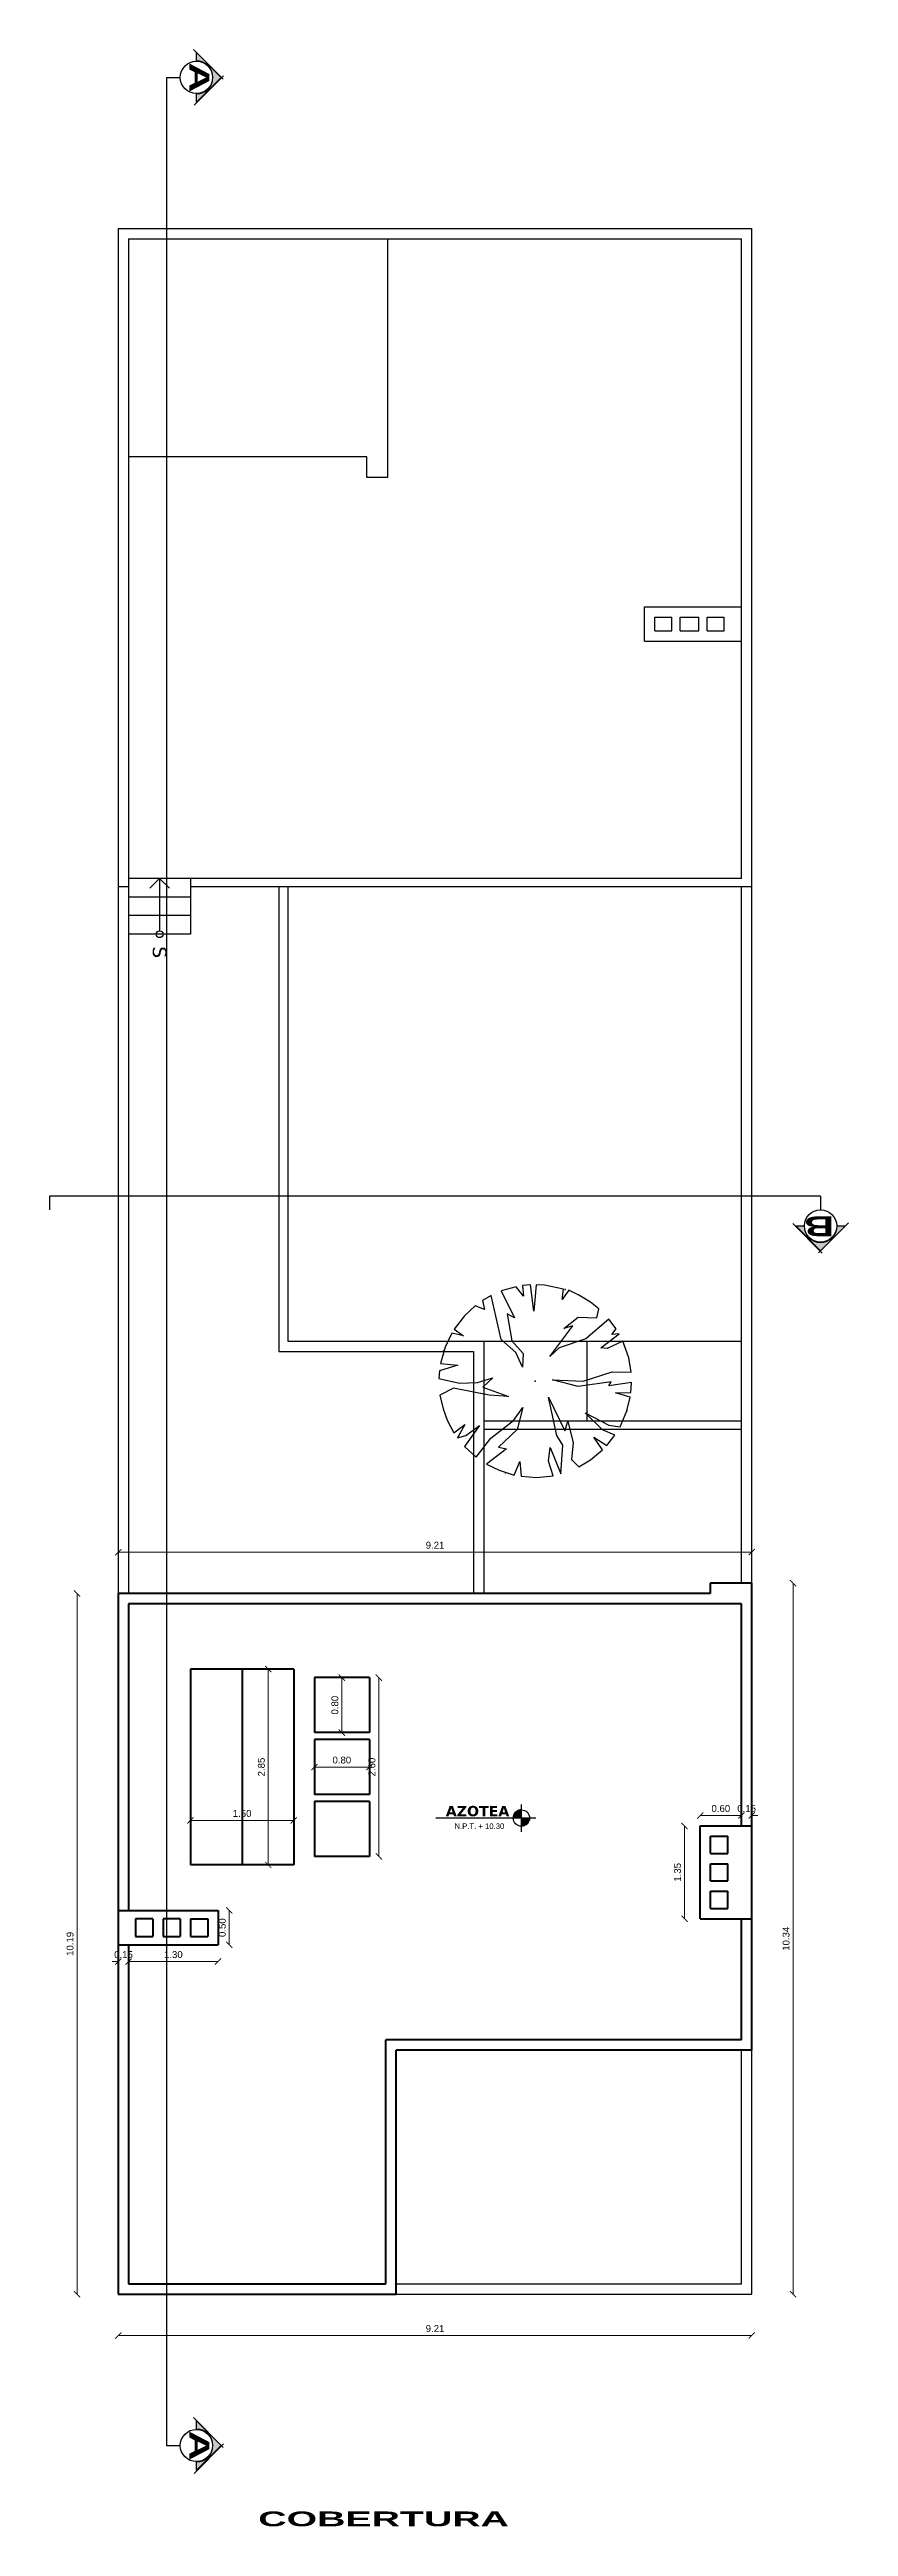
# Model space of a CAD drawing. Header units: inches. Extents: x 66.9 to 78.5, y 105.5 to 141.6.
import ezdxf
from ezdxf.enums import TextEntityAlignment as Align

# ---------------------------------------------------------------- set-up
doc = ezdxf.new("R2010")
doc.units = ezdxf.units.IN
doc.header["$MEASUREMENT"] = 0
doc.linetypes.add('CONTINUA', pattern=[0])
for name, color, linetype in [('Cotas', 60, 'Continuous'), ('Linea de corte', 30, 'Continuous'), ('Niveles', 86, 'Continuous'), ('Pared lejana', 152, 'Continuous'), ('Texto', 98, 'Continuous'), ('Vegetación', 3, 'Continuous')]:
    doc.layers.add(name, color=color, linetype=linetype)
doc.layers.add('Paredes', color=5, linetype='Continuous', lineweight=80)
doc.styles.add('SANSSERIFBOLD', font='sasb____.pfb', dxfattribs={"width": 0.85, "height": 0.6})
doc.styles.get("Standard").update_dxf_attribs({"font": 'arial.ttf'})
doc.styles.add('style1', font='arial.ttf')
doc.dimstyles.new('Cotas', dxfattribs={"dimtxt": 0.1, "dimasz": 0.09, "dimexe": 0.2, "dimexo": 0.4, "dimgap": 0.05, "dimtad": 1, "dimzin": 0, "dimdsep": 46, "dimtxsty": 'Standard', "dimblk": 'ARCHTICK', "dimcen": 0.09, "dimse1": 1, "dimse2": 1, "dimclrd": 60, "dimclre": 256, "dimadec": 0, "dimazin": 0, "dimtfac": 1, "dimtix": 1, "dimtofl": 0, "dimtmove": 1, "dimatfit": 3, "dimfxl": 0, "dimtolj": 1, "dimtzin": 0, "dimlwd": 9, "dimarcsym": 0})

# ---------------------------------------------------------------- blocks, each defined once
blk = doc.blocks.new('árbol')
at = {"layer": 'Vegetación', "linetype": 'Continuous'}
for p, q in [((103.022, 11.257), (102.78, 11.173)), ((102.78, 11.173), (102.885, 10.943)), ((103.233, 11.293), (103.022, 11.257)), ((103.228, 11.018), (103.233, 11.293)), ((103.527, 11.289), (103.382, 11.299)), ((103.382, 11.299), (103.429, 10.968)), ((103.531, 11.067), (103.527, 11.289)), ((103.594, 11.279), (103.531, 11.067)), ((103.794, 11.23), (103.594, 11.279)), ((104.026, 11.131), (103.794, 11.23)), ((102.31, 10.824), (102.213, 10.701)), ((102.44, 10.793), (102.31, 10.824)), ((102.601, 11.075), (102.458, 10.969)), ((102.458, 10.969), (102.745, 10.631)), ((102.681, 11.009), (102.601, 11.075)), ((102.879, 10.852), (102.673, 11.118)), ((102.673, 11.118), (102.681, 11.009)), ((102.885, 10.943), (102.879, 10.852)), ((103.362, 10.593), (103.228, 11.018)), ((103.429, 10.968), (103.371, 11.002)), ((103.371, 11.002), (103.439, 10.522)), ((103.822, 10.622), (104.004, 10.967)), ((104.068, 10.876), (103.822, 10.622)), ((104.004, 10.967), (104.026, 11.131)), ((104.149, 11.056), (104.068, 10.876)), ((104.297, 10.94), (104.149, 11.056)), ((104.174, 10.749), (104.297, 10.94)), ((104.362, 10.878), (104.174, 10.749)), ((104.508, 10.702), (104.362, 10.878)), ((102.113, 10.534), (102.036, 10.388)), ((102.213, 10.701), (102.113, 10.534)), ((102.43, 10.524), (102.44, 10.793)), ((102.595, 10.315), (102.43, 10.524)), ((102.745, 10.631), (102.876, 10.247)), ((103.341, 10.149), (103.362, 10.593)), ((103.439, 10.522), (103.341, 10.149)), ((103.95, 10.371), (104.255, 10.45)), ((104.255, 10.45), (104.503, 10.424)), ((104.503, 10.424), (104.61, 10.531)), ((104.61, 10.531), (104.508, 10.702)), ((102.021, 10.307), (101.966, 10.03)), ((102.174, 10.288), (102.021, 10.307)), ((102.036, 10.388), (102.174, 10.288)), ((103.003, 10.112), (102.559, 10.443)), ((102.559, 10.443), (102.595, 10.315)), ((102.876, 10.247), (103.003, 10.112)), ((103.594, 10.09), (104.083, 10.327)), ((104.154, 10.211), (103.594, 10.09)), ((104.083, 10.327), (103.95, 10.371)), ((104.292, 10.298), (104.154, 10.211)), ((104.711, 10.271), (104.292, 10.298)), ((104.325, 10.116), (104.711, 10.271)), ((104.527, 10.09), (104.325, 10.116)), ((104.737, 10.158), (104.527, 10.09)), ((104.761, 9.914), (104.737, 10.158)), ((101.966, 10.03), (101.96, 9.91)), ((101.96, 9.91), (102.343, 9.876)), ((102.343, 9.876), (101.962, 9.831)), ((101.962, 9.831), (101.972, 9.713)), ((101.972, 9.713), (102.125, 9.729)), ((102.125, 9.729), (101.988, 9.622)), ((104.746, 9.691), (104.761, 9.914)), ((101.988, 9.622), (102.05, 9.404)), ((102.05, 9.404), (102.439, 9.596)), ((102.756, 9.4), (102.116, 9.256)), ((102.439, 9.596), (102.381, 9.491)), ((102.381, 9.491), (102.775, 9.556)), ((102.943, 9.618), (102.756, 9.4)), ((102.775, 9.556), (102.961, 9.721)), ((103.16, 9.711), (102.943, 9.618)), ((102.961, 9.721), (103.16, 9.711)), ((103.447, 9.136), (103.584, 9.511)), ((103.584, 9.511), (103.563, 9.23)), ((103.934, 9.583), (103.744, 9.715)), ((103.744, 9.715), (104.067, 9.633)), ((104.191, 9.251), (103.934, 9.583)), ((104.067, 9.633), (104.321, 9.364)), ((104.321, 9.364), (104.344, 9.481)), ((104.344, 9.481), (104.57, 9.191)), ((104.532, 9.676), (104.746, 9.691)), ((104.727, 9.59), (104.532, 9.676)), ((104.57, 9.191), (104.658, 9.371)), ((104.658, 9.371), (104.727, 9.59)), ((102.116, 9.256), (102.19, 9.129)), ((102.19, 9.129), (102.32, 9.161)), ((102.32, 9.161), (102.265, 9.026)), ((102.265, 9.026), (102.412, 8.868)), ((103.382, 9.056), (103.315, 9.28)), ((103.315, 9.28), (103.447, 9.136)), ((103.391, 8.797), (103.382, 9.056)), ((103.563, 9.23), (103.464, 8.711)), ((104.152, 8.891), (104.006, 9.086)), ((104.006, 9.086), (104.313, 8.871)), ((104.467, 9.039), (104.191, 9.251)), ((104.313, 8.871), (104.467, 9.039)), ((102.412, 8.868), (102.604, 8.719)), ((102.604, 8.719), (102.703, 8.857)), ((102.703, 8.857), (102.664, 8.683)), ((102.664, 8.683), (102.865, 8.588)), ((103.107, 8.521), (103.127, 8.774)), ((103.127, 8.774), (103.209, 8.506)), ((103.325, 8.498), (103.391, 8.797)), ((103.464, 8.711), (103.564, 8.512)), ((103.928, 8.617), (104.112, 8.716)), ((104.112, 8.716), (103.991, 8.873)), ((103.991, 8.873), (104.185, 8.766)), ((104.185, 8.766), (104.152, 8.891)), ((102.865, 8.588), (103.107, 8.521)), ((103.209, 8.506), (103.325, 8.498)), ((103.564, 8.512), (103.764, 8.557)), ((103.764, 8.557), (103.928, 8.617))]:
    blk.add_line(p, q, dxfattribs=at)
for p in [(103.794, 11.23), (102.029, 10.332), (103.361, 9.898), (103.361, 9.898), (104.693, 9.465), (102.927, 8.566)]:
    blk.add_point(p, dxfattribs=at)
blk = doc.blocks.new('_ArchTick')
at = {"color": 0, "linetype": 'ByBlock', "const_width": 0.15}
blk.add_lwpolyline([(-0.5, -0.5), (0.5, 0.5)], dxfattribs=at)
blk = doc.blocks.new('*D5')
at = {"layer": 'Cotas', "color": 60, "linetype": 'CONTINUA', "lineweight": 9, "transparency": 16777216}
blk.add_line((77.727, 119.266), (77.727, 108.921), dxfattribs=at)
at = {"layer": 'Defpoints', "color": 0, "transparency": 16777216}
for p in [(77.727, 119.266), (77.727, 108.921), (77.727, 108.921)]:
    blk.add_point(p, dxfattribs=at)
at = {"layer": 'Cotas', "color": 60, "lineweight": 9, "transparency": 16777216, "xscale": 0.09, "yscale": 0.09, "zscale": 0.09}
for p, rotation in [((77.727, 119.266), 90), ((77.727, 108.921), 270)]:
    blk.add_blockref('_ArchTick', p, dxfattribs=dict(at, rotation=rotation))
at = {"layer": 'Cotas', "color": 0, "transparency": 16777216, "insert": (77.626, 114.093), "char_height": 0.1, "attachment_point": 5, "rotation": 90}
blk.add_mtext('\\A1;10.34', dxfattribs=at)
blk = doc.blocks.new('*D6')
at = {"layer": 'Cotas', "color": 60, "linetype": 'CONTINUA', "lineweight": 9, "transparency": 16777216}
blk.add_line((77.127, 108.321), (67.917, 108.321), dxfattribs=at)
at = {"layer": 'Defpoints', "color": 0, "transparency": 16777216}
for p in [(67.917, 108.321), (67.917, 108.321), (77.127, 108.321)]:
    blk.add_point(p, dxfattribs=at)
at = {"layer": 'Cotas', "color": 60, "lineweight": 9, "transparency": 16777216, "xscale": 0.09, "yscale": 0.09, "zscale": 0.09, "rotation": 180}
blk.add_blockref('_ArchTick', (67.917, 108.321), dxfattribs=at)
at = {"layer": 'Cotas', "color": 60, "lineweight": 9, "transparency": 16777216, "xscale": 0.09, "yscale": 0.09, "zscale": 0.09}
blk.add_blockref('_ArchTick', (77.127, 108.321), dxfattribs=at)
at = {"layer": 'Cotas', "color": 0, "transparency": 16777216, "insert": (72.522, 108.422), "char_height": 0.1, "attachment_point": 5}
blk.add_mtext('\\A1;9.21', dxfattribs=at)
blk = doc.blocks.new('*D7')
at = {"layer": 'Cotas', "color": 60, "linetype": 'CONTINUA', "lineweight": 9, "transparency": 16777216}
blk.add_line((67.317, 108.921), (67.317, 119.116), dxfattribs=at)
at = {"layer": 'Defpoints', "color": 0, "transparency": 16777216}
for p in [(67.317, 119.116), (67.317, 119.116), (67.317, 108.921)]:
    blk.add_point(p, dxfattribs=at)
at = {"layer": 'Cotas', "color": 60, "lineweight": 9, "transparency": 16777216, "xscale": 0.09, "yscale": 0.09, "zscale": 0.09}
for p, rotation in [((67.317, 119.116), 90), ((67.317, 108.921), 270)]:
    blk.add_blockref('_ArchTick', p, dxfattribs=dict(at, rotation=rotation))
at = {"layer": 'Cotas', "color": 0, "transparency": 16777216, "insert": (67.216, 114.018), "char_height": 0.1, "attachment_point": 5, "rotation": 90}
blk.add_mtext('\\A1;10.19', dxfattribs=at)
blk = doc.blocks.new('*D8')
at = {"layer": 'Cotas', "color": 60, "linetype": 'CONTINUA', "lineweight": 9, "transparency": 16777216}
blk.add_line((67.917, 119.716), (77.127, 119.716), dxfattribs=at)
at = {"layer": 'Defpoints', "color": 0, "transparency": 16777216}
for p in [(67.917, 119.716), (77.127, 119.716), (77.127, 119.716)]:
    blk.add_point(p, dxfattribs=at)
at = {"layer": 'Cotas', "color": 60, "lineweight": 9, "transparency": 16777216, "xscale": 0.09, "yscale": 0.09, "zscale": 0.09, "rotation": 180}
blk.add_blockref('_ArchTick', (67.917, 119.716), dxfattribs=at)
at = {"layer": 'Cotas', "color": 60, "lineweight": 9, "transparency": 16777216, "xscale": 0.09, "yscale": 0.09, "zscale": 0.09}
blk.add_blockref('_ArchTick', (77.127, 119.716), dxfattribs=at)
at = {"layer": 'Cotas', "color": 0, "transparency": 16777216, "insert": (72.522, 119.817), "char_height": 0.1, "attachment_point": 5}
blk.add_mtext('\\A1;9.21', dxfattribs=at)
blk = doc.blocks.new('*D16')
at = {"layer": 'Cotas', "color": 60, "linetype": 'CONTINUA', "lineweight": 9, "transparency": 16777216}
blk.add_line((71.167, 117.891), (71.167, 117.091), dxfattribs=at)
at = {"layer": 'Defpoints', "color": 0, "transparency": 16777216}
for p in [(71.167, 117.891), (71.167, 117.091), (71.167, 117.091)]:
    blk.add_point(p, dxfattribs=at)
at = {"layer": 'Cotas', "color": 60, "lineweight": 9, "transparency": 16777216, "xscale": 0.09, "yscale": 0.09, "zscale": 0.09}
for p, rotation in [((71.167, 117.891), 90), ((71.167, 117.091), 270)]:
    blk.add_blockref('_ArchTick', p, dxfattribs=dict(at, rotation=rotation))
at = {"layer": 'Cotas', "color": 0, "transparency": 16777216, "insert": (71.066, 117.491), "char_height": 0.1, "attachment_point": 5, "rotation": 90}
blk.add_mtext('\\A1;0.80', dxfattribs=at)
blk = doc.blocks.new('*D17')
at = {"layer": 'Cotas', "color": 60, "linetype": 'CONTINUA', "lineweight": 9, "transparency": 16777216}
blk.add_line((70.767, 116.591), (71.567, 116.591), dxfattribs=at)
at = {"layer": 'Defpoints', "color": 0, "transparency": 16777216}
for p in [(70.767, 116.591), (71.567, 116.591), (71.567, 116.591)]:
    blk.add_point(p, dxfattribs=at)
at = {"layer": 'Cotas', "color": 60, "lineweight": 9, "transparency": 16777216, "xscale": 0.09, "yscale": 0.09, "zscale": 0.09, "rotation": 180}
blk.add_blockref('_ArchTick', (70.767, 116.591), dxfattribs=at)
at = {"layer": 'Cotas', "color": 60, "lineweight": 9, "transparency": 16777216, "xscale": 0.09, "yscale": 0.09, "zscale": 0.09}
blk.add_blockref('_ArchTick', (71.567, 116.591), dxfattribs=at)
at = {"layer": 'Cotas', "color": 0, "transparency": 16777216, "insert": (71.167, 116.692), "char_height": 0.1, "attachment_point": 5}
blk.add_mtext('\\A1;0.80', dxfattribs=at)
blk = doc.blocks.new('*D9')
at = {"layer": 'Cotas', "color": 60, "linetype": 'CONTINUA', "lineweight": 9, "transparency": 16777216}
blk.add_line((71.705, 115.291), (71.705, 117.891), dxfattribs=at)
at = {"layer": 'Defpoints', "color": 0, "transparency": 16777216}
for p in [(71.705, 117.891), (71.705, 117.891), (71.705, 115.291)]:
    blk.add_point(p, dxfattribs=at)
at = {"layer": 'Cotas', "color": 60, "lineweight": 9, "transparency": 16777216, "xscale": 0.09, "yscale": 0.09, "zscale": 0.09}
for p, rotation in [((71.705, 117.891), 90), ((71.705, 115.291), 270)]:
    blk.add_blockref('_ArchTick', p, dxfattribs=dict(at, rotation=rotation))
at = {"layer": 'Cotas', "color": 0, "transparency": 16777216, "insert": (71.604, 116.591), "char_height": 0.1, "attachment_point": 5, "rotation": 90}
blk.add_mtext('\\A1;2.60', dxfattribs=at)
blk = doc.blocks.new('*D18')
at = {"layer": 'Cotas', "color": 60, "linetype": 'CONTINUA', "lineweight": 9, "transparency": 16777216}
blk.add_line((70.098, 115.166), (70.098, 118.016), dxfattribs=at)
at = {"layer": 'Defpoints', "color": 0, "transparency": 16777216}
for p in [(70.098, 118.016), (70.467, 118.016), (70.467, 115.166)]:
    blk.add_point(p, dxfattribs=at)
at = {"layer": 'Cotas', "color": 60, "lineweight": 9, "transparency": 16777216, "xscale": 0.09, "yscale": 0.09, "zscale": 0.09}
for p, rotation in [((70.098, 118.016), 90), ((70.098, 115.166), 270)]:
    blk.add_blockref('_ArchTick', p, dxfattribs=dict(at, rotation=rotation))
at = {"layer": 'Cotas', "color": 0, "transparency": 16777216, "insert": (69.997, 116.591), "char_height": 0.1, "attachment_point": 5, "rotation": 90}
blk.add_mtext('\\A1;2.85', dxfattribs=at)
blk = doc.blocks.new('*D19')
at = {"layer": 'Cotas', "color": 60, "linetype": 'CONTINUA', "lineweight": 9, "transparency": 16777216}
blk.add_line((70.467, 115.814), (68.967, 115.814), dxfattribs=at)
at = {"layer": 'Defpoints', "color": 0, "transparency": 16777216}
for p in [(68.967, 115.814), (68.967, 115.748), (70.467, 115.748)]:
    blk.add_point(p, dxfattribs=at)
at = {"layer": 'Cotas', "color": 60, "lineweight": 9, "transparency": 16777216, "xscale": 0.09, "yscale": 0.09, "zscale": 0.09, "rotation": 180}
blk.add_blockref('_ArchTick', (68.967, 115.814), dxfattribs=at)
at = {"layer": 'Cotas', "color": 60, "lineweight": 9, "transparency": 16777216, "xscale": 0.09, "yscale": 0.09, "zscale": 0.09}
blk.add_blockref('_ArchTick', (70.467, 115.814), dxfattribs=at)
at = {"layer": 'Cotas', "color": 0, "transparency": 16777216, "insert": (69.717, 115.915), "char_height": 0.1, "attachment_point": 5}
blk.add_mtext('\\A1;1.50', dxfattribs=at)
blk = doc.blocks.new('*D10')
at = {"layer": 'Cotas', "color": 60, "linetype": 'CONTINUA', "lineweight": 9, "transparency": 16777216}
blk.add_line((69.53, 114.504), (69.53, 114.004), dxfattribs=at)
at = {"layer": 'Defpoints', "color": 0, "transparency": 16777216}
for p in [(69.53, 114.504), (69.53, 114.004), (69.53, 114.004)]:
    blk.add_point(p, dxfattribs=at)
at = {"layer": 'Cotas', "color": 60, "lineweight": 9, "transparency": 16777216, "xscale": 0.09, "yscale": 0.09, "zscale": 0.09}
for p, rotation in [((69.53, 114.504), 90), ((69.53, 114.004), 270)]:
    blk.add_blockref('_ArchTick', p, dxfattribs=dict(at, rotation=rotation))
at = {"layer": 'Cotas', "color": 0, "transparency": 16777216, "insert": (69.429, 114.254), "char_height": 0.1, "attachment_point": 5, "rotation": 90}
blk.add_mtext('\\A1;0.50', dxfattribs=at)
blk = doc.blocks.new('*D11')
at = {"layer": 'Cotas', "color": 60, "linetype": 'CONTINUA', "lineweight": 9, "transparency": 16777216}
blk.add_line((69.367, 113.761), (68.067, 113.761), dxfattribs=at)
at = {"layer": 'Defpoints', "color": 0, "transparency": 16777216}
for p in [(68.067, 113.761), (68.067, 113.761), (69.367, 113.761)]:
    blk.add_point(p, dxfattribs=at)
at = {"layer": 'Cotas', "color": 60, "lineweight": 9, "transparency": 16777216, "xscale": 0.09, "yscale": 0.09, "zscale": 0.09, "rotation": 180}
blk.add_blockref('_ArchTick', (68.067, 113.761), dxfattribs=at)
at = {"layer": 'Cotas', "color": 60, "lineweight": 9, "transparency": 16777216, "xscale": 0.09, "yscale": 0.09, "zscale": 0.09}
blk.add_blockref('_ArchTick', (69.367, 113.761), dxfattribs=at)
at = {"layer": 'Cotas', "color": 0, "transparency": 16777216, "insert": (68.717, 113.862), "char_height": 0.1, "attachment_point": 5}
blk.add_mtext('\\A1;1.30', dxfattribs=at)
blk = doc.blocks.new('*D12')
at = {"layer": 'Cotas', "color": 60, "linetype": 'CONTINUA', "lineweight": 9, "transparency": 16777216}
for p, q in [((67.917, 113.761), (67.827, 113.761)), ((68.067, 113.761), (68.157, 113.761))]:
    blk.add_line(p, q, dxfattribs=at)
at = {"layer": 'Defpoints', "color": 0, "transparency": 16777216}
for p in [(67.917, 113.761), (67.917, 113.761), (68.067, 113.761)]:
    blk.add_point(p, dxfattribs=at)
at = {"layer": 'Cotas', "color": 60, "lineweight": 9, "transparency": 16777216, "xscale": 0.09, "yscale": 0.09, "zscale": 0.09}
blk.add_blockref('_ArchTick', (67.917, 113.761), dxfattribs=at)
at = {"layer": 'Cotas', "color": 60, "lineweight": 9, "transparency": 16777216, "xscale": 0.09, "yscale": 0.09, "zscale": 0.09, "rotation": 180}
blk.add_blockref('_ArchTick', (68.067, 113.761), dxfattribs=at)
at = {"layer": 'Cotas', "color": 0, "transparency": 16777216, "insert": (67.992, 113.862), "char_height": 0.1, "attachment_point": 5}
blk.add_mtext('\\A1;0.15', dxfattribs=at)
blk = doc.blocks.new('*D13')
at = {"layer": 'Cotas', "color": 60, "linetype": 'CONTINUA', "lineweight": 9, "transparency": 16777216}
blk.add_line((76.377, 115.886), (76.977, 115.886), dxfattribs=at)
at = {"layer": 'Defpoints', "color": 0, "transparency": 16777216}
for p in [(76.377, 115.886), (76.977, 115.886), (76.977, 115.886)]:
    blk.add_point(p, dxfattribs=at)
at = {"layer": 'Cotas', "color": 60, "lineweight": 9, "transparency": 16777216, "xscale": 0.09, "yscale": 0.09, "zscale": 0.09, "rotation": 180}
blk.add_blockref('_ArchTick', (76.377, 115.886), dxfattribs=at)
at = {"layer": 'Cotas', "color": 60, "lineweight": 9, "transparency": 16777216, "xscale": 0.09, "yscale": 0.09, "zscale": 0.09}
blk.add_blockref('_ArchTick', (76.977, 115.886), dxfattribs=at)
at = {"layer": 'Cotas', "color": 0, "transparency": 16777216, "insert": (76.677, 115.987), "char_height": 0.1, "attachment_point": 5}
blk.add_mtext('\\A1;0.60', dxfattribs=at)
blk = doc.blocks.new('*D14')
at = {"layer": 'Cotas', "color": 60, "linetype": 'CONTINUA', "lineweight": 9, "transparency": 16777216}
for p, q in [((76.977, 115.886), (76.887, 115.886)), ((77.127, 115.886), (77.217, 115.886))]:
    blk.add_line(p, q, dxfattribs=at)
at = {"layer": 'Defpoints', "color": 0, "transparency": 16777216}
for p in [(76.977, 115.886), (77.127, 115.886), (77.127, 115.886)]:
    blk.add_point(p, dxfattribs=at)
at = {"layer": 'Cotas', "color": 60, "lineweight": 9, "transparency": 16777216, "xscale": 0.09, "yscale": 0.09, "zscale": 0.09}
blk.add_blockref('_ArchTick', (76.977, 115.886), dxfattribs=at)
at = {"layer": 'Cotas', "color": 60, "lineweight": 9, "transparency": 16777216, "xscale": 0.09, "yscale": 0.09, "zscale": 0.09, "rotation": 180}
blk.add_blockref('_ArchTick', (77.127, 115.886), dxfattribs=at)
at = {"layer": 'Cotas', "color": 0, "transparency": 16777216, "insert": (77.052, 115.987), "char_height": 0.1, "attachment_point": 5}
blk.add_mtext('\\A1;0.15', dxfattribs=at)
blk = doc.blocks.new('*D15')
at = {"layer": 'Cotas', "color": 60, "linetype": 'CONTINUA', "lineweight": 9, "transparency": 16777216}
blk.add_line((76.149, 115.734), (76.149, 114.384), dxfattribs=at)
at = {"layer": 'Defpoints', "color": 0, "transparency": 16777216}
for p in [(76.149, 115.734), (76.149, 114.384), (76.149, 114.384)]:
    blk.add_point(p, dxfattribs=at)
at = {"layer": 'Cotas', "color": 60, "lineweight": 9, "transparency": 16777216, "xscale": 0.09, "yscale": 0.09, "zscale": 0.09}
for p, rotation in [((76.149, 115.734), 90), ((76.149, 114.384), 270)]:
    blk.add_blockref('_ArchTick', p, dxfattribs=dict(at, rotation=rotation))
at = {"layer": 'Cotas', "color": 0, "transparency": 16777216, "insert": (76.048, 115.059), "char_height": 0.1, "attachment_point": 5, "rotation": 90}
blk.add_mtext('\\A1;1.35', dxfattribs=at)
blk = doc.blocks.new('Nivel2')
at = {"layer": 'Niveles'}
for p, q in [((46.723, 32.496), (45.266, 32.496)), ((46.512, 32.51), (46.393, 32.51)), ((46.512, 32.505), (46.393, 32.505)), ((46.512, 32.5), (46.393, 32.5)), ((46.512, 32.515), (46.394, 32.515)), ((46.394, 32.511), (46.394, 32.496)), ((46.512, 32.52), (46.395, 32.52)), ((46.512, 32.525), (46.396, 32.525)), ((46.512, 32.53), (46.398, 32.53)), ((46.512, 32.534), (46.399, 32.534)), ((46.399, 32.533), (46.399, 32.496)), ((46.512, 32.539), (46.401, 32.539)), ((46.512, 32.544), (46.403, 32.544)), ((46.404, 32.546), (46.404, 32.496)), ((46.512, 32.549), (46.405, 32.549)), ((46.512, 32.554), (46.408, 32.554)), ((46.409, 32.555), (46.409, 32.496)), ((46.512, 32.559), (46.411, 32.559)), ((46.512, 32.564), (46.414, 32.564)), ((46.414, 32.563), (46.414, 32.496)), ((46.512, 32.569), (46.418, 32.569)), ((46.419, 32.57), (46.419, 32.496)), ((46.512, 32.574), (46.422, 32.574)), ((46.423, 32.576), (46.423, 32.496)), ((46.512, 32.579), (46.427, 32.579)), ((46.428, 32.581), (46.428, 32.496)), ((46.512, 32.584), (46.432, 32.584)), ((46.433, 32.586), (46.433, 32.496)), ((46.438, 32.59), (46.438, 32.496)), ((46.512, 32.589), (46.438, 32.589)), ((46.443, 32.593), (46.443, 32.496)), ((46.512, 32.594), (46.444, 32.594)), ((46.448, 32.597), (46.448, 32.496)), ((46.512, 32.599), (46.452, 32.599)), ((46.453, 32.6), (46.453, 32.496)), ((46.458, 32.602), (46.458, 32.496)), ((46.512, 32.604), (46.462, 32.604)), ((46.463, 32.605), (46.463, 32.496)), ((46.468, 32.607), (46.468, 32.496)), ((46.473, 32.609), (46.473, 32.496)), ((46.512, 32.609), (46.474, 32.609)), ((46.478, 32.61), (46.478, 32.496)), ((46.483, 32.612), (46.483, 32.496)), ((46.488, 32.613), (46.488, 32.496)), ((46.493, 32.614), (46.493, 32.496)), ((46.512, 32.614), (46.495, 32.614)), ((46.498, 32.614), (46.498, 32.496)), ((46.503, 32.615), (46.503, 32.496)), ((46.508, 32.615), (46.508, 32.496)), ((46.512, 32.297), (46.512, 32.695)), ((46.631, 32.495), (46.512, 32.495)), ((46.631, 32.49), (46.512, 32.49)), ((46.631, 32.485), (46.512, 32.485)), ((46.63, 32.48), (46.512, 32.48)), ((46.629, 32.475), (46.512, 32.475)), ((46.628, 32.47), (46.512, 32.47)), ((46.627, 32.465), (46.512, 32.465)), ((46.626, 32.46), (46.512, 32.46)), ((46.624, 32.455), (46.512, 32.455)), ((46.622, 32.45), (46.512, 32.45)), ((46.62, 32.445), (46.512, 32.445)), ((46.617, 32.44), (46.512, 32.44)), ((46.615, 32.435), (46.512, 32.435)), ((46.612, 32.43), (46.512, 32.43)), ((46.513, 32.496), (46.513, 32.377)), ((46.518, 32.496), (46.518, 32.377)), ((46.523, 32.496), (46.523, 32.377)), ((46.528, 32.496), (46.528, 32.378)), ((46.533, 32.496), (46.533, 32.378)), ((46.538, 32.496), (46.538, 32.379)), ((46.543, 32.496), (46.543, 32.381)), ((46.548, 32.496), (46.548, 32.382)), ((46.553, 32.496), (46.553, 32.384)), ((46.558, 32.496), (46.558, 32.386)), ((46.563, 32.496), (46.563, 32.388)), ((46.568, 32.496), (46.568, 32.39)), ((46.573, 32.496), (46.573, 32.393)), ((46.578, 32.496), (46.578, 32.396)), ((46.583, 32.496), (46.583, 32.4)), ((46.588, 32.496), (46.588, 32.403)), ((46.593, 32.496), (46.593, 32.408)), ((46.597, 32.496), (46.597, 32.413)), ((46.602, 32.496), (46.602, 32.418)), ((46.607, 32.496), (46.607, 32.424)), ((46.612, 32.496), (46.612, 32.431)), ((46.617, 32.496), (46.617, 32.44)), ((46.622, 32.496), (46.622, 32.45)), ((46.627, 32.496), (46.627, 32.465)), ((46.608, 32.425), (46.512, 32.425)), ((46.604, 32.42), (46.512, 32.42)), ((46.6, 32.415), (46.512, 32.415)), ((46.595, 32.41), (46.512, 32.41)), ((46.59, 32.405), (46.512, 32.405)), ((46.583, 32.4), (46.512, 32.4)), ((46.576, 32.395), (46.512, 32.395)), ((46.568, 32.39), (46.512, 32.39)), ((46.557, 32.385), (46.512, 32.385)), ((46.542, 32.38), (46.512, 32.38))]:
    blk.add_line(p, q, dxfattribs=at)
blk.add_circle((46.512, 32.496), 0.119, dxfattribs=at)
blk = doc.blocks.new('corte')
at = {"layer": 'Cotas', "linetype": 'ByBlock'}
blk.add_hatch(color=256, dxfattribs=at).paths.add_polyline_path([(29.39, 30.862), (29.029, 30.501), (29.15, 30.501, -1), (29.63, 30.501), (29.751, 30.501)])
at = {"layer": 'Cotas', "color": 3, "linetype": 'Continuous'}
for p, q in [((28.985, 30.457), (29.418, 30.89)), ((29.795, 30.466), (29.366, 30.895))]:
    blk.add_line(p, q, dxfattribs=at)
at = {"layer": 'Cotas', "color": 3}
for p, q in [((29.029, 30.501), (29.39, 30.862)), ((29.39, 30.862), (29.751, 30.501)), ((29.15, 30.501), (29.029, 30.501)), ((29.751, 30.501), (29.63, 30.501))]:
    blk.add_line(p, q, dxfattribs=at)
at = {"layer": 'Cotas', "color": 3, "linetype": 'Continuous'}
blk.add_circle((29.39, 30.501), 0.235, dxfattribs=at)
at = {"layer": 'Cotas', "color": 3}
blk.add_arc((29.39, 30.501), 0.24, 0, 180, dxfattribs=at)
at = {"layer": 'Cotas', "color": 3, "style": 'SANSSERIFBOLD', "width": 1.5}
blk.add_text('A', height=0.288, dxfattribs=at).set_placement((29.392, 30.4), align=Align.CENTER)
blk = doc.blocks.new('corte 2')
at = {"layer": 'Cotas', "linetype": 'ByBlock'}
blk.add_hatch(color=256, dxfattribs=at).paths.add_polyline_path([(29.39, 30.862), (29.029, 30.501), (29.15, 30.501, -1), (29.63, 30.501), (29.751, 30.501)])
at = {"layer": 'Cotas', "color": 3, "linetype": 'Continuous'}
for p, q in [((28.985, 30.457), (29.418, 30.89)), ((29.795, 30.466), (29.366, 30.895))]:
    blk.add_line(p, q, dxfattribs=at)
at = {"layer": 'Cotas', "color": 3}
for p, q in [((29.029, 30.501), (29.39, 30.862)), ((29.39, 30.862), (29.751, 30.501)), ((29.15, 30.501), (29.029, 30.501)), ((29.751, 30.501), (29.63, 30.501))]:
    blk.add_line(p, q, dxfattribs=at)
at = {"layer": 'Cotas', "color": 3, "linetype": 'Continuous'}
blk.add_circle((29.39, 30.501), 0.235, dxfattribs=at)
at = {"layer": 'Cotas', "color": 3}
blk.add_arc((29.39, 30.501), 0.24, 0, 180, dxfattribs=at)
at = {"layer": 'Cotas', "color": 3, "style": 'SANSSERIFBOLD', "width": 1.5}
blk.add_text('B', height=0.288, dxfattribs=at).set_placement((29.411, 30.362), align=Align.CENTER)

msp = doc.modelspace()

# ---------------------------------------------------------------- linework, layer by layer
at = {"layer": 'Linea de corte'}
for p, q in [((68.617, 141.171), (68.617, 106.721)), ((68.617, 141.171), (68.817, 141.171)), ((78.127, 124.897), (66.917, 124.897)), ((66.917, 124.897), (66.917, 124.697)), ((78.127, 124.897), (78.127, 124.697)), ((68.617, 106.721), (68.817, 106.721))]:
    msp.add_line(p, q, dxfattribs=at)
at = {"layer": 'Pared lejana'}
for p, q in [((67.917, 138.971), (67.917, 119.116)), ((67.917, 138.971), (77.127, 138.971)), ((68.067, 138.821), (68.067, 119.116)), ((68.067, 138.821), (76.977, 138.821)), ((71.832, 138.821), (71.832, 135.35)), ((76.977, 129.517), (76.977, 138.821)), ((77.127, 119.266), (77.127, 138.971)), ((71.532, 135.65), (68.067, 135.65)), ((71.532, 135.35), (71.532, 135.65)), ((71.832, 135.35), (71.532, 135.35)), ((75.567, 133.468), (76.977, 133.468)), ((75.567, 132.968), (75.567, 133.468)), ((75.567, 132.968), (76.977, 132.968)), ((75.717, 133.318), (75.967, 133.318)), ((75.717, 133.118), (75.717, 133.318)), ((75.717, 133.118), (75.967, 133.118)), ((75.967, 133.118), (75.967, 133.318)), ((76.087, 133.318), (76.357, 133.318)), ((76.087, 133.118), (76.087, 133.318)), ((76.087, 133.118), (76.357, 133.118)), ((76.357, 133.118), (76.357, 133.318)), ((76.477, 133.318), (76.727, 133.318)), ((76.477, 133.118), (76.477, 133.318)), ((76.477, 133.118), (76.727, 133.118)), ((76.727, 133.118), (76.727, 133.318)), ((68.067, 129.397), (67.917, 129.397)), ((68.967, 129.517), (68.067, 129.517)), ((68.517, 129.517), (68.376, 129.376)), ((68.517, 129.517), (68.517, 128.757)), ((68.517, 129.517), (68.659, 129.376)), ((68.967, 129.517), (68.967, 128.707)), ((76.977, 129.517), (68.967, 129.517)), ((77.127, 129.397), (68.967, 129.397)), ((70.252, 129.397), (70.252, 122.635)), ((70.382, 129.397), (70.382, 122.785)), ((76.977, 119.266), (76.977, 129.397)), ((76.977, 121.625), (76.977, 129.397)), ((68.967, 129.247), (68.067, 129.247)), ((68.967, 128.977), (68.067, 128.977)), ((68.967, 128.707), (68.067, 128.707)), ((70.252, 122.635), (73.079, 122.635)), ((70.382, 122.785), (73.229, 122.785)), ((73.079, 122.635), (73.079, 119.113)), ((73.229, 122.785), (73.229, 119.116)), ((73.229, 122.785), (76.977, 122.785)), ((74.729, 122.785), (74.729, 121.625)), ((73.229, 121.625), (76.977, 121.625)), ((73.229, 121.505), (76.977, 121.505)), ((76.977, 109.071), (76.977, 112.471)), ((76.977, 109.071), (76.977, 112.471)), ((77.127, 108.921), (77.127, 112.471)), ((71.957, 109.071), (76.977, 109.071)), ((71.957, 108.921), (77.127, 108.921))]:
    msp.add_line(p, q, dxfattribs=at)
msp.add_circle((68.517, 128.707), 0.05, dxfattribs=at)
at = {"layer": 'Paredes'}
for p, q in [((67.917, 119.116), (67.917, 108.921)), ((76.521, 119.116), (67.917, 119.116)), ((68.067, 118.966), (68.067, 114.504)), ((76.977, 118.966), (68.067, 118.966)), ((77.127, 119.266), (76.521, 119.266)), ((76.521, 119.266), (76.521, 119.113)), ((76.977, 115.734), (76.977, 118.966)), ((77.127, 112.471), (77.127, 119.266)), ((68.967, 118.016), (68.967, 115.166)), ((70.467, 118.016), (68.967, 118.016)), ((69.717, 118.016), (69.717, 115.166)), ((70.467, 118.016), (70.467, 115.166)), ((70.767, 117.891), (70.767, 117.091)), ((71.567, 117.891), (70.767, 117.891)), ((71.567, 117.891), (71.567, 117.091)), ((71.567, 117.091), (70.767, 117.091)), ((70.767, 116.991), (70.767, 116.191)), ((71.567, 116.991), (70.767, 116.991)), ((71.567, 116.991), (71.567, 116.191)), ((71.567, 116.191), (70.767, 116.191)), ((70.767, 116.091), (70.767, 115.291)), ((71.567, 116.091), (70.767, 116.091)), ((71.567, 116.091), (71.567, 115.291)), ((76.377, 114.384), (76.377, 115.734)), ((76.377, 115.734), (77.127, 115.734)), ((76.527, 115.334), (76.527, 115.584)), ((76.527, 115.584), (76.777, 115.584)), ((76.527, 115.334), (76.777, 115.334)), ((76.777, 115.334), (76.777, 115.584)), ((70.467, 115.166), (68.967, 115.166)), ((71.567, 115.291), (70.767, 115.291)), ((76.527, 114.934), (76.527, 115.184)), ((76.527, 115.184), (76.777, 115.184)), ((76.777, 114.934), (76.777, 115.184)), ((76.527, 114.934), (76.777, 114.934)), ((76.527, 114.534), (76.527, 114.784)), ((76.527, 114.784), (76.777, 114.784)), ((76.777, 114.534), (76.777, 114.784)), ((67.917, 114.504), (69.367, 114.504)), ((68.167, 114.384), (68.167, 114.124)), ((68.417, 114.384), (68.167, 114.384)), ((68.417, 114.384), (68.417, 114.124)), ((68.567, 114.384), (68.567, 114.124)), ((68.817, 114.384), (68.567, 114.384)), ((68.817, 114.384), (68.817, 114.124)), ((68.967, 114.384), (68.967, 114.124)), ((68.967, 114.384), (69.217, 114.384)), ((69.217, 114.384), (69.217, 114.124)), ((69.367, 114.504), (69.367, 114.004)), ((76.377, 114.384), (77.127, 114.384)), ((76.527, 114.534), (76.777, 114.534)), ((76.977, 112.621), (76.977, 114.384)), ((67.917, 114.004), (69.367, 114.004)), ((68.067, 114.004), (68.067, 109.071)), ((68.167, 114.124), (68.417, 114.124)), ((68.567, 114.124), (68.817, 114.124)), ((68.967, 114.124), (69.217, 114.124)), ((76.977, 112.621), (71.807, 112.621)), ((71.807, 109.071), (71.807, 112.621)), ((77.127, 112.471), (71.957, 112.471)), ((71.957, 108.921), (71.957, 112.471)), ((67.917, 108.921), (71.957, 108.921)), ((68.067, 109.071), (71.807, 109.071))]:
    msp.add_line(p, q, dxfattribs=at)

# ---------------------------------------------------------------- block references
msp.add_blockref('Nivel2', (27.266, 83.353))
at = {"layer": 'Cotas'}
for name, p, rotation in [('corte', (38.552, 170.561), 270), ('corte 2', (107.517, 154.963), 180.0000000000008), ('corte', (38.552, 136.111), 270)]:
    msp.add_blockref(name, p, dxfattribs=dict(at, rotation=rotation))
at = {"layer": 'Vegetación', "rotation": 270}
msp.add_blockref('árbol', (64.081, 225.566), dxfattribs=at)

# ---------------------------------------------------------------- texts
at = {"layer": 'Cotas', "color": 7, "style": 'SANSSERIFBOLD', "width": 1.9}
msp.add_text('COBERTURA', height=0.2149, dxfattribs=at).set_placement((69.952, 105.546))
at = {"layer": 'Niveles', "insert": (72.805, 115.771), "char_height": 0.08, "width": 0.7585, "attachment_point": 1, "style": 'style1'}
msp.add_mtext('N.P.T. + 10.30', dxfattribs=at)
at = {"layer": 'Pared lejana', "insert": (68.517, 128.444), "char_height": 0.2, "width": 0.10033, "attachment_point": 5, "rotation": 270}
msp.add_mtext('{\\fVerdana|b0|i0|c0|p34;S}', dxfattribs=at)
at = {"layer": 'Texto', "insert": (72.678, 116.025), "char_height": 0.15, "attachment_point": 1}
msp.add_mtext('{\\fVerdana|b1|i0|c0|p34;AZOTEA}', dxfattribs=at)

# ---------------------------------------------------------------- dimensions: what is measured, and where the dimension line sits
at = {"layer": 'Cotas'}
for base, p1, p2, picture, middle in [((77.127, 119.716), (67.917, 119.716), (77.127, 119.716), '*D8', (72.522, 119.817)), ((71.567, 116.591), (70.767, 116.591), (71.567, 116.591), '*D17', (71.167, 116.692)), ((76.977, 115.886), (76.377, 115.886), (76.977, 115.886), '*D13', (76.677, 115.987)), ((77.127, 115.886), (76.977, 115.886), (77.127, 115.886), '*D14', (77.052, 115.987)), ((68.967, 115.814), (70.467, 115.748), (68.967, 115.748), '*D19', (69.717, 115.915)), ((67.917, 113.761), (68.067, 113.761), (67.917, 113.761), '*D12', (67.992, 113.862)), ((68.067, 113.761), (69.367, 113.761), (68.067, 113.761), '*D11', (68.717, 113.862)), ((67.917, 108.321), (77.127, 108.321), (67.917, 108.321), '*D6', (72.522, 108.422))]:
    dim = msp.add_linear_dim(base=base, p1=p1, p2=p2, dimstyle='Cotas', dxfattribs=at)
    dim.commit()
    dim.dimension.update_dxf_attribs({"geometry": picture, "text_midpoint": middle})
for base, p1, p2, picture, middle in [((77.7274, 108.9211), (77.7274, 119.2655), (77.7274, 108.9211), '*D5', (77.6263, 114.0933)), ((67.3175, 119.1155), (67.3175, 108.9211), (67.3175, 119.1155), '*D7', (67.2164, 114.0183)), ((70.098, 118.016), (70.467, 115.166), (70.467, 118.016), '*D18', (69.997, 116.591)), ((71.167, 117.091), (71.167, 117.891), (71.167, 117.091), '*D16', (71.066, 117.491)), ((71.705, 117.891), (71.705, 115.291), (71.705, 117.891), '*D9', (71.604, 116.591)), ((76.149, 114.384), (76.149, 115.734), (76.149, 114.384), '*D15', (76.048, 115.059)), ((69.53, 114.004), (69.53, 114.504), (69.53, 114.004), '*D10', (69.429, 114.254))]:
    dim = msp.add_linear_dim(base=base, p1=p1, p2=p2, angle=270, dimstyle='Cotas', dxfattribs=at)
    dim.commit()
    dim.dimension.update_dxf_attribs({"geometry": picture, "text_midpoint": middle})

doc.saveas('drawing.dxf')
